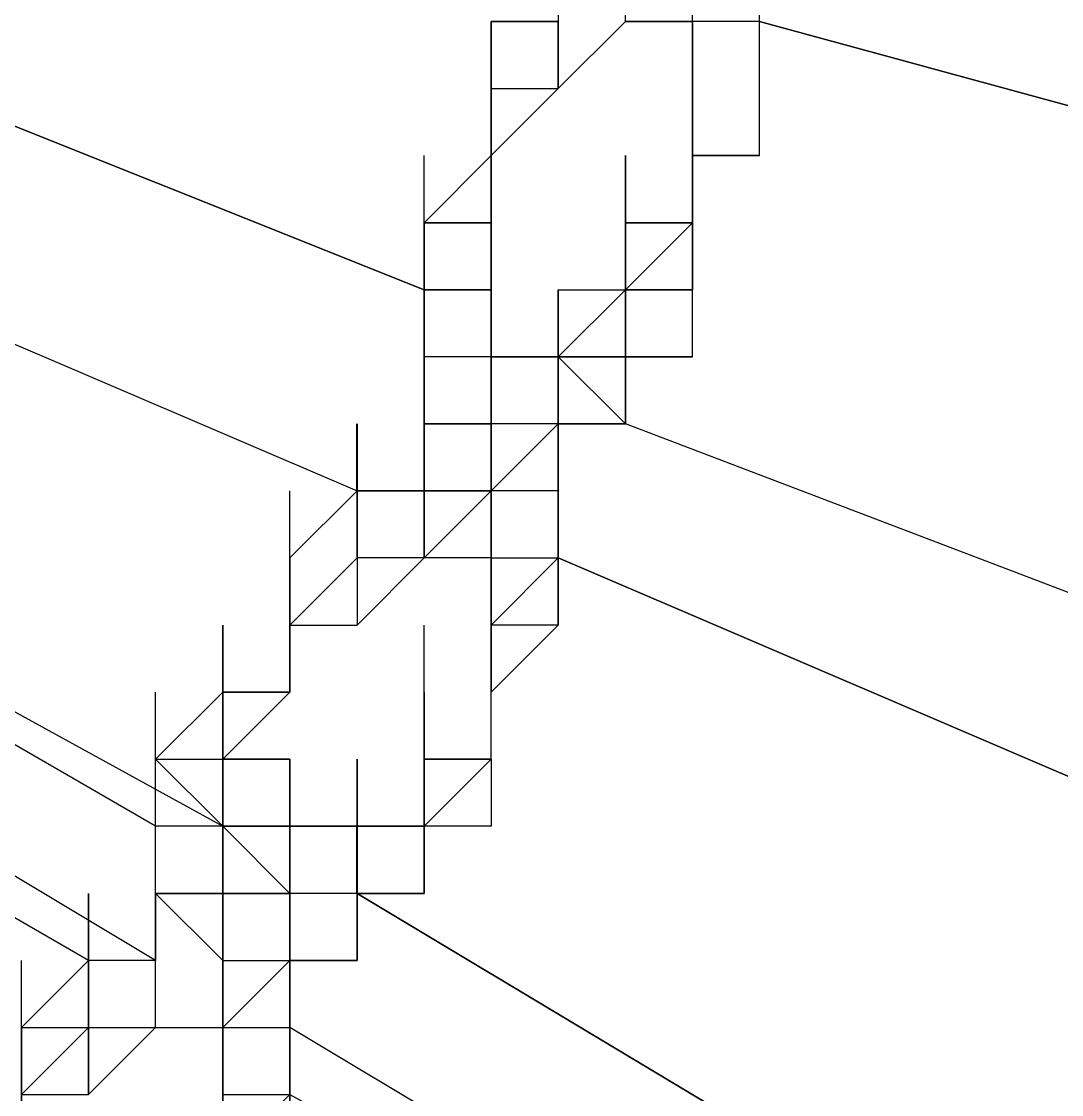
# Model space of a CAD drawing. Header units: inches. Extents: x 3324238 to 135265466, y -1036581 to 20094598.
# Drawn here: x 3353733.712 to 3353734.961, y -519028.489 to -519027.2 of the extents above; entities that cross this region are included whole.
import ezdxf

# ---------------------------------------------------------------- set-up
doc = ezdxf.new("R2010")
doc.units = ezdxf.units.IN
doc.header["$MEASUREMENT"] = 0
doc.layers.add('PDF_Geometry', color=7, linetype='Continuous')

msp = doc.modelspace()

# ---------------------------------------------------------------- linework, layer by layer
at = {"layer": 'PDF_Geometry', "lineweight": 25}
for points in [[(3353734.5986, -519027.2803), (3353734.5986, -519027.1998), (3353734.518, -519027.1998), (3353734.518, -519027.1192), (3353734.4374, -519027.1192), (3353734.4374, -519027.0386), (3353734.4374, -519026.958), (3353734.4374, -519027.0386), (3353734.4374, -519026.958), (3353734.4374, -519026.8775), (3353734.4374, -519026.7969), (3353734.518, -519026.7969), (3353734.518, -519026.7163), (3353734.4374, -519026.7163), (3353734.518, -519026.6358), (3353734.5986, -519026.5552), (3353734.5986, -519026.4746), (3353734.5986, -519026.5552), (3353734.5986, -519026.4746), (3353734.5986, -519026.5552)], [(3353734.2763, -519027.3609), (3353734.2763, -519027.4415), (3353734.2763, -519027.3609), (3353734.3569, -519027.2803), (3353734.3569, -519027.1998), (3353734.3569, -519027.2803), (3353734.4374, -519027.1998), (3353734.4374, -519027.1192), (3353734.518, -519027.1192), (3353734.518, -519027.0386), (3353734.518, -519027.1192), (3353734.5986, -519027.0386), (3353734.6792, -519027.0386), (3353734.6792, -519026.958), (3353734.6792, -519026.8775), (3353734.6792, -519026.958), (3353734.6792, -519026.8775), (3353734.6792, -519026.7969), (3353734.6792, -519026.7163), (3353734.6792, -519026.6358)], [(3353732.5843, -519026.7163), (3353734.3569, -519027.1192), (3353734.3569, -519027.1998), (3353734.3569, -519027.2803), (3353734.4374, -519027.1998), (3353734.518, -519027.1998), (3353734.4374, -519027.1998)], [(3353734.1957, -519027.522), (3353732.5843, -519026.8775)], [(3353732.5843, -519026.8775), (3353734.1957, -519027.522)], [(3353734.5986, -519027.3609), (3353734.5986, -519027.2803), (3353734.5986, -519027.1998), (3353734.5986, -519027.1192), (3353734.5986, -519027.0386), (3353734.5986, -519026.958), (3353734.5986, -519027.0386), (3353734.5986, -519026.958), (3353734.5986, -519027.0386), (3353734.5986, -519026.958), (3353734.5986, -519027.0386), (3353734.5986, -519027.1192), (3353734.5986, -519027.0386), (3353734.5986, -519027.1192), (3353734.5986, -519027.0386), (3353734.5986, -519026.958), (3353734.5986, -519027.0386), (3353734.5986, -519026.958), (3353734.5986, -519026.8775), (3353734.5986, -519026.958), (3353734.518, -519026.958), (3353734.518, -519027.0386), (3353734.518, -519026.9581), (3353734.518, -519026.8775)], [(3353732.4231, -519027.0386), (3353734.1152, -519027.7638), (3353734.1152, -519027.6832), (3353734.1152, -519027.7638), (3353734.1152, -519027.6832)], [(3353734.3569, -519027.6832), (3353734.4374, -519027.6832), (3353734.4374, -519027.6026), (3353734.4374, -519027.6832), (3353734.3569, -519027.6832), (3353734.3569, -519027.6026), (3353734.2763, -519027.6026), (3353734.2763, -519027.522), (3353734.2763, -519027.4415), (3353734.2763, -519027.3609), (3353734.2763, -519027.4415), (3353734.2763, -519027.3609), (3353734.2763, -519027.2803), (3353734.3569, -519027.2803), (3353734.4374, -519027.1998)], [(3353734.2763, -519027.2803), (3353734.2763, -519027.1998)], [(3353734.2763, -519027.3609), (3353734.2763, -519027.2803), (3353734.2763, -519027.1998), (3353734.2763, -519027.2803)], [(3353734.518, -519027.2803), (3353734.518, -519027.1998)], [(3353734.518, -519027.4415), (3353734.518, -519027.3609), (3353734.518, -519027.2803), (3353734.518, -519027.1998)], [(3353734.518, -519027.1998), (3353734.518, -519027.2803), (3353734.518, -519027.1998), (3353734.518, -519027.2803), (3353734.518, -519027.3609), (3353734.518, -519027.2803), (3353734.518, -519027.3609), (3353734.518, -519027.2803), (3353734.518, -519027.1998)], [(3353734.518, -519027.2803), (3353734.518, -519027.1998)], [(3353734.5986, -519027.2803), (3353734.5986, -519027.1998)], [(3353734.5986, -519027.2803), (3353734.5986, -519027.1998)], [(3353734.5986, -519027.1998), (3353736.3711, -519027.6832), (3353734.5986, -519027.1998)], [(3353733.954, -519028.3278), (3353733.954, -519028.4083), (3353733.954, -519028.3278), (3353733.954, -519028.4083), (3353733.954, -519028.3278), (3353733.954, -519028.4083), (3353733.954, -519028.3278), (3353733.954, -519028.4083), (3353733.954, -519028.3278), (3353733.954, -519028.4083), (3353734.0346, -519028.3278), (3353734.0346, -519028.2472), (3353734.0346, -519028.1666), (3353734.0346, -519028.2472), (3353734.0346, -519028.3278), (3353734.0346, -519028.2472), (3353734.0346, -519028.3278), (3353734.0346, -519028.4083), (3353734.0346, -519028.3278), (3353734.0346, -519028.4083), (3353734.0346, -519028.3278), (3353734.0346, -519028.2472), (3353734.0346, -519028.1666), (3353734.0346, -519028.2472), (3353734.0346, -519028.3278), (3353734.1152, -519028.3278), (3353734.1152, -519028.2472), (3353734.1152, -519028.1666), (3353734.1152, -519028.2472), (3353734.1152, -519028.1666), (3353734.1152, -519028.2472), (3353734.1152, -519028.1666), (3353734.0346, -519028.1666), (3353734.0346, -519028.086), (3353734.0346, -519028.1666), (3353734.0346, -519028.086), (3353734.0346, -519028.1666), (3353734.0346, -519028.2472), (3353734.0346, -519028.1666), (3353734.0346, -519028.086), (3353734.0346, -519028.1666), (3353734.0346, -519028.086), (3353734.0346, -519028.1666), (3353733.954, -519028.1666), (3353733.954, -519028.086), (3353733.954, -519028.1666), (3353733.8734, -519028.1666), (3353733.8734, -519028.086), (3353733.954, -519028.086), (3353733.954, -519028.1666), (3353733.954, -519028.2472), (3353733.954, -519028.1666), (3353733.954, -519028.2472), (3353733.954, -519028.3278), (3353733.954, -519028.4083), (3353733.954, -519028.3278), (3353733.954, -519028.2472), (3353733.954, -519028.1666), (3353733.954, -519028.2472), (3353733.8734, -519028.2472), (3353733.8734, -519028.1666), (3353732.3426, -519027.2803), (3353733.954, -519028.1666), (3353733.954, -519028.086), (3353734.0346, -519028.0055)], [(3353734.2763, -519027.6026), (3353734.3569, -519027.6026), (3353734.3569, -519027.522), (3353734.3569, -519027.6026), (3353734.4374, -519027.522), (3353734.518, -519027.522), (3353734.4374, -519027.522), (3353734.4374, -519027.4415), (3353734.4374, -519027.522), (3353734.4374, -519027.6026), (3353734.518, -519027.6026), (3353734.4374, -519027.6026), (3353734.3569, -519027.6026), (3353734.3569, -519027.522), (3353734.3569, -519027.6026), (3353734.3569, -519027.522), (3353734.3569, -519027.6026), (3353734.3569, -519027.522), (3353734.3569, -519027.6026), (3353734.4374, -519027.6026), (3353734.518, -519027.6026), (3353734.518, -519027.522), (3353734.518, -519027.4415), (3353734.518, -519027.3609), (3353734.518, -519027.2803), (3353734.518, -519027.3609), (3353734.518, -519027.2803), (3353734.518, -519027.3609), (3353734.518, -519027.2803), (3353734.518, -519027.3609), (3353734.518, -519027.4415), (3353734.4374, -519027.522), (3353734.4374, -519027.4415), (3353734.4374, -519027.522), (3353734.4374, -519027.4415), (3353734.4374, -519027.3609), (3353734.4374, -519027.4415), (3353734.518, -519027.4415)], [(3353734.2763, -519027.3609), (3353734.2763, -519027.2803)], [(3353734.2763, -519027.3609), (3353734.2763, -519027.2803)], [(3353734.2763, -519027.2803), (3353734.2763, -519027.3609)], [(3353734.518, -519027.3609), (3353734.518, -519027.2803)], [(3353734.518, -519027.3609), (3353734.518, -519027.2803)], [(3353734.518, -519027.2803), (3353734.518, -519027.3609), (3353734.518, -519027.2803)], [(3353734.518, -519027.3609), (3353734.518, -519027.2803)], [(3353734.518, -519027.3609), (3353734.518, -519027.2803)], [(3353733.8734, -519028.3278), (3353732.262, -519027.3609)], [(3353734.1957, -519027.522), (3353734.1957, -519027.4415), (3353734.1957, -519027.3609)], [(3353734.2763, -519027.3609), (3353734.1957, -519027.4415)], [(3353734.1957, -519027.4415), (3353734.1957, -519027.3609)], [(3353734.1957, -519027.4415), (3353734.1957, -519027.522), (3353734.1957, -519027.4415), (3353734.2763, -519027.4415), (3353734.1957, -519027.4415), (3353734.1957, -519027.522), (3353734.1957, -519027.4415), (3353734.1957, -519027.3609)], [(3353734.2763, -519027.4415), (3353734.2763, -519027.3609)], [(3353734.2763, -519027.4415), (3353734.2763, -519027.3609)], [(3353734.2763, -519027.3609), (3353734.2763, -519027.4415)], [(3353734.2763, -519027.4415), (3353734.2763, -519027.3609)], [(3353734.4374, -519027.4415), (3353734.4374, -519027.3609)], [(3353734.5986, -519027.3609), (3353734.518, -519027.3609), (3353734.5986, -519027.3609)], [(3353734.518, -519027.4415), (3353734.518, -519027.3609)], [(3353733.7929, -519028.3278), (3353732.262, -519027.4415)], [(3353734.1957, -519027.4415), (3353734.1957, -519027.522), (3353734.1957, -519027.4415)], [(3353734.2763, -519027.4415), (3353734.1957, -519027.4415)], [(3353734.1957, -519027.522), (3353734.1957, -519027.4415)], [(3353734.1957, -519027.4415), (3353734.1957, -519027.522)], [(3353734.1957, -519027.5221), (3353734.1957, -519027.4415)], [(3353734.1957, -519027.522), (3353734.1957, -519027.6026), (3353734.1957, -519027.522), (3353734.1957, -519027.4415)], [(3353734.1957, -519027.5221), (3353734.1957, -519027.4415)], [(3353734.2763, -519027.4415), (3353734.2763, -519027.522)], [(3353734.2763, -519027.4415), (3353734.2763, -519027.522), (3353734.2763, -519027.4415)], [(3353734.4374, -519027.522), (3353734.4374, -519027.4415)], [(3353734.4374, -519027.522), (3353734.4374, -519027.4415)], [(3353734.4374, -519027.522), (3353734.4374, -519027.4415)], [(3353734.4374, -519027.522), (3353734.4374, -519027.4415)], [(3353734.4374, -519027.522), (3353734.4374, -519027.4415)], [(3353734.4374, -519027.522), (3353734.4374, -519027.4415)], [(3353734.518, -519027.4415), (3353734.4374, -519027.4415), (3353734.518, -519027.4415)], [(3353734.4374, -519027.522), (3353734.4374, -519027.4415)], [(3353734.4374, -519027.522), (3353734.4374, -519027.4415)], [(3353734.4374, -519027.522), (3353734.4374, -519027.4415)], [(3353734.518, -519027.522), (3353734.518, -519027.4415), (3353734.518, -519027.522)], [(3353736.1294, -519028.3278), (3353734.4374, -519027.6832), (3353734.3569, -519027.6026), (3353734.3569, -519027.6832), (3353734.3569, -519027.7638), (3353734.3569, -519027.8443), (3353734.3569, -519027.7638), (3353734.3569, -519027.6832), (3353734.2763, -519027.6832), (3353734.2763, -519027.6026), (3353734.2763, -519027.6832), (3353734.1957, -519027.6832), (3353734.1957, -519027.6026), (3353734.1957, -519027.522), (3353734.1957, -519027.6026), (3353734.1957, -519027.522), (3353734.1957, -519027.6026), (3353734.1957, -519027.6832), (3353734.1957, -519027.7638), (3353734.2763, -519027.7638), (3353734.2763, -519027.6832), (3353734.2763, -519027.6026), (3353734.2763, -519027.6832), (3353734.2763, -519027.7638), (3353734.2763, -519027.8443), (3353734.1957, -519027.8443), (3353734.1152, -519027.8443), (3353734.1152, -519027.7638), (3353734.1152, -519027.8443)], [(3353734.2763, -519027.7638), (3353734.2763, -519027.6832), (3353734.2763, -519027.7638), (3353734.2763, -519027.6832), (3353734.2763, -519027.7638), (3353734.2763, -519027.8443), (3353734.2763, -519027.7638), (3353734.2763, -519027.6832), (3353734.2763, -519027.7638), (3353734.2763, -519027.6832), (3353734.2763, -519027.6026), (3353734.1957, -519027.6026), (3353734.1957, -519027.522), (3353734.1957, -519027.6026)], [(3353734.2763, -519027.522), (3353734.1957, -519027.522), (3353734.2763, -519027.522)], [(3353734.1957, -519027.6026), (3353734.1957, -519027.5221)], [(3353734.2763, -519027.6026), (3353734.2763, -519027.522)], [(3353734.2763, -519027.6026), (3353734.2763, -519027.522)], [(3353734.2763, -519027.6026), (3353734.2763, -519027.522)], [(3353734.2763, -519027.522), (3353734.2763, -519027.6026)], [(3353734.2763, -519027.6026), (3353734.2763, -519027.522)], [(3353734.2763, -519027.6026), (3353734.2763, -519027.522)], [(3353734.2763, -519027.522), (3353734.2763, -519027.6026)], [(3353734.2763, -519027.6026), (3353734.2763, -519027.522)], [(3353734.2763, -519027.6026), (3353734.2763, -519027.522)], [(3353734.2763, -519027.6026), (3353734.2763, -519027.522)], [(3353734.2763, -519027.6026), (3353734.2763, -519027.522)], [(3353734.2763, -519027.6026), (3353734.2763, -519027.522)], [(3353734.2763, -519027.6026), (3353734.2763, -519027.522)], [(3353734.2763, -519027.6026), (3353734.2763, -519027.5221)], [(3353734.2763, -519027.6026), (3353734.2763, -519027.5221)], [(3353734.2763, -519027.6026), (3353734.2763, -519027.5221)], [(3353734.3569, -519027.522), (3353734.4374, -519027.522)], [(3353734.3569, -519027.6832), (3353734.3569, -519027.6026), (3353734.3569, -519027.5221)], [(3353734.4374, -519027.6026), (3353734.4374, -519027.522)], [(3353734.1957, -519027.6832), (3353734.1957, -519027.6026)], [(3353734.1957, -519027.6832), (3353734.1957, -519027.6026)], [(3353734.1957, -519027.6832), (3353734.1957, -519027.6026)], [(3353734.1957, -519027.6832), (3353734.1957, -519027.6026)], [(3353734.1957, -519027.6832), (3353734.1957, -519027.6026), (3353734.1957, -519027.6832)], [(3353734.1957, -519027.6832), (3353734.1957, -519027.6026)], [(3353734.1957, -519027.6832), (3353734.1957, -519027.6026)], [(3353734.1957, -519027.7638), (3353734.1957, -519027.6832), (3353734.1957, -519027.6026)], [(3353734.1957, -519027.6832), (3353734.1957, -519027.6026)], [(3353734.1957, -519027.6832), (3353734.1957, -519027.6026)], [(3353734.1957, -519027.6832), (3353734.1957, -519027.6026)], [(3353734.1957, -519027.6832), (3353734.1957, -519027.6026)], [(3353734.1957, -519027.6832), (3353734.1957, -519027.6026)], [(3353734.1957, -519027.6832), (3353734.1957, -519027.6026)], [(3353734.2763, -519027.6026), (3353734.2763, -519027.6832)], [(3353734.2763, -519027.6832), (3353734.2763, -519027.6026)], [(3353734.2763, -519027.6832), (3353734.2763, -519027.6026)], [(3353734.2763, -519027.6026), (3353734.2763, -519027.6832)], [(3353734.4374, -519027.6026), (3353734.3569, -519027.6026)], [(3353734.3569, -519027.6832), (3353734.3569, -519027.6026)], [(3353736.0489, -519028.5695), (3353734.3569, -519027.8443), (3353734.3569, -519027.7638), (3353734.3569, -519027.6832), (3353734.3569, -519027.7638), (3353734.3569, -519027.6832), (3353734.3569, -519027.6026), (3353734.3569, -519027.6832), (3353734.3569, -519027.7638), (3353734.3569, -519027.8443), (3353734.3569, -519027.7638), (3353734.3569, -519027.8443), (3353734.3569, -519027.7638), (3353734.3569, -519027.6832), (3353734.3569, -519027.6026), (3353734.3569, -519027.6832), (3353734.3569, -519027.6026), (3353734.3569, -519027.6832), (3353734.3569, -519027.7638), (3353734.3569, -519027.8443), (3353736.0489, -519028.5695)], [(3353734.3569, -519027.6832), (3353734.3569, -519027.6026)], [(3353734.3569, -519027.6832), (3353734.3569, -519027.6026)], [(3353734.3569, -519027.6832), (3353734.3569, -519027.6026)], [(3353734.4374, -519027.6832), (3353734.4374, -519027.6026)], [(3353734.4374, -519027.6832), (3353734.4374, -519027.6026)], [(3353734.4374, -519027.6832), (3353734.4374, -519027.6026)], [(3353734.4374, -519027.6832), (3353734.4374, -519027.6026)], [(3353734.4374, -519027.6832), (3353734.4374, -519027.6026)], [(3353734.4374, -519027.6832), (3353734.4374, -519027.6026)], [(3353734.4374, -519027.6832), (3353734.4374, -519027.6026)], [(3353734.4374, -519027.6832), (3353734.4374, -519027.6026)], [(3353734.1151, -519027.7638), (3353734.1151, -519027.6832)], [(3353734.1152, -519027.7638), (3353734.1152, -519027.6832)], [(3353734.1152, -519027.7638), (3353734.1152, -519027.6832)], [(3353734.1152, -519027.7638), (3353734.1152, -519027.6832)], [(3353734.1152, -519027.7638), (3353734.1152, -519027.6832)], [(3353734.1152, -519027.7638), (3353734.1152, -519027.6832)], [(3353734.1152, -519027.7638), (3353734.1152, -519027.6832)], [(3353734.1152, -519027.7638), (3353734.1152, -519027.6832)], [(3353734.1152, -519027.7638), (3353734.1152, -519027.6832)], [(3353734.1152, -519027.7638), (3353734.1152, -519027.6832)], [(3353734.1152, -519027.7638), (3353734.1152, -519027.6832)], [(3353734.1957, -519027.7638), (3353734.1957, -519027.6832)], [(3353734.1957, -519027.7638), (3353734.1957, -519027.6832)], [(3353734.1957, -519027.7638), (3353734.1957, -519027.6832)], [(3353734.1957, -519027.7638), (3353734.1957, -519027.6832)], [(3353734.1957, -519027.6832), (3353734.1957, -519027.7638)], [(3353734.1957, -519027.7638), (3353734.1957, -519027.6832)], [(3353734.1957, -519027.7638), (3353734.1957, -519027.6832)], [(3353734.1957, -519027.6832), (3353734.2763, -519027.6832)], [(3353734.1957, -519027.7638), (3353734.1957, -519027.6832)], [(3353734.1957, -519027.7638), (3353734.1957, -519027.6832)], [(3353734.1957, -519027.7638), (3353734.1957, -519027.6832)], [(3353734.1957, -519027.6832), (3353734.2763, -519027.6832)], [(3353734.2763, -519027.7638), (3353734.2763, -519027.6832)], [(3353734.2763, -519027.7638), (3353734.2763, -519027.6832)], [(3353734.2763, -519027.7638), (3353734.2763, -519027.6832)], [(3353734.2763, -519027.7638), (3353734.2763, -519027.6832)], [(3353734.2763, -519027.7638), (3353734.2763, -519027.6832)], [(3353734.2763, -519027.7638), (3353734.2763, -519027.6832)], [(3353734.2763, -519027.7638), (3353734.2763, -519027.6832)], [(3353734.2763, -519027.7638), (3353734.2763, -519027.6832)], [(3353734.2763, -519027.7638), (3353734.2763, -519027.6832)], [(3353734.2763, -519027.7638), (3353734.2763, -519027.6832)], [(3353734.2763, -519027.7638), (3353734.2763, -519027.6832)], [(3353734.2763, -519027.7638), (3353734.2763, -519027.6832)], [(3353734.2763, -519027.7638), (3353734.2763, -519027.6832)], [(3353734.2763, -519027.7638), (3353734.2763, -519027.6832)], [(3353734.3569, -519027.7638), (3353734.3569, -519027.6832)], [(3353734.3569, -519027.7638), (3353734.3569, -519027.6832)], [(3353734.3569, -519027.7638), (3353734.3569, -519027.6832)], [(3353734.3569, -519027.7638), (3353734.3569, -519027.6832)], [(3353734.3569, -519027.7638), (3353734.3569, -519027.6832)], [(3353734.3569, -519027.7638), (3353734.3569, -519027.6832)], [(3353736.1294, -519028.3278), (3353734.4374, -519027.6832)], [(3353733.954, -519028.1666), (3353733.954, -519028.2472), (3353733.954, -519028.1666), (3353733.8734, -519028.086), (3353733.954, -519028.0055), (3353733.954, -519028.086), (3353733.954, -519028.0055), (3353733.954, -519028.086), (3353733.954, -519028.1666), (3353733.954, -519028.2472), (3353733.954, -519028.1666), (3353734.0346, -519028.1666), (3353734.0346, -519028.086), (3353734.0346, -519028.1666), (3353734.0346, -519028.2472), (3353733.954, -519028.2472), (3353733.954, -519028.1666), (3353733.954, -519028.086), (3353733.954, -519028.1666), (3353733.954, -519028.086), (3353733.954, -519028.0055), (3353734.0346, -519028.0055), (3353734.0346, -519027.9249), (3353734.0346, -519028.0055), (3353734.0346, -519027.9249), (3353734.0346, -519027.8443), (3353734.0346, -519027.9249), (3353734.0346, -519027.8443), (3353734.0346, -519027.9249), (3353734.0346, -519028.0055), (3353734.0346, -519027.9249), (3353734.0346, -519027.8443), (3353734.0346, -519027.7638)], [(3353734.0346, -519027.8443), (3353734.1152, -519027.7638), (3353734.0346, -519027.8443)], [(3353734.1152, -519027.7638), (3353734.1152, -519027.8443)], [(3353734.1957, -519027.7638), (3353734.1152, -519027.7638)], [(3353734.1957, -519027.7638), (3353734.1152, -519027.7638), (3353734.1957, -519027.7638)], [(3353734.1152, -519027.7638), (3353734.1957, -519027.7638)], [(3353734.1152, -519027.7638), (3353734.1957, -519027.7638)], [(3353734.2763, -519027.7638), (3353734.1957, -519027.7638)], [(3353734.1957, -519027.7638), (3353734.2763, -519027.7638)], [(3353734.2763, -519027.7638), (3353734.1957, -519027.8443)], [(3353734.3569, -519027.9249), (3353734.2763, -519028.0055), (3353734.2763, -519027.9249), (3353734.2763, -519027.8443), (3353734.2763, -519027.9249), (3353734.2763, -519028.0055), (3353734.2763, -519027.9249), (3353734.3569, -519027.8443), (3353734.3569, -519027.7638), (3353734.2763, -519027.7638), (3353734.2763, -519027.8443), (3353734.2763, -519027.7638), (3353734.2763, -519027.8443)], [(3353734.2763, -519027.9249), (3353734.2763, -519027.8443), (3353734.2763, -519027.7638)], [(3353734.2763, -519027.8443), (3353734.2763, -519027.7638)], [(3353734.2763, -519027.8443), (3353734.2763, -519027.7638)], [(3353734.2763, -519027.8443), (3353734.2763, -519027.7638)], [(3353734.2763, -519027.8443), (3353734.2763, -519027.7638)], [(3353734.2763, -519027.7638), (3353734.2763, -519027.8443), (3353734.2763, -519027.7638)], [(3353734.3568, -519027.8443), (3353734.3568, -519027.7638)], [(3353734.3569, -519027.8443), (3353734.3569, -519027.7638)], [(3353734.3569, -519027.8443), (3353734.3569, -519027.7638)], [(3353734.3569, -519027.8443), (3353734.3569, -519027.7638)], [(3353735.7266, -519029.2141), (3353734.1152, -519028.2472), (3353734.0346, -519028.2472), (3353733.954, -519028.1666), (3353733.954, -519028.2472), (3353733.954, -519028.1666), (3353733.954, -519028.086), (3353733.954, -519028.0055), (3353733.954, -519028.086), (3353733.954, -519028.0055), (3353734.0346, -519028.0055), (3353734.0346, -519027.9249), (3353734.0346, -519027.8443), (3353734.0346, -519027.9249), (3353734.1152, -519027.8443), (3353734.1152, -519027.9249)], [(3353734.0346, -519027.9249), (3353734.0346, -519028.0055), (3353733.954, -519028.0055), (3353733.954, -519028.086), (3353734.0346, -519028.086), (3353734.0346, -519028.1666), (3353734.0346, -519028.086), (3353734.0346, -519028.1666), (3353734.0346, -519028.086), (3353733.954, -519028.086), (3353733.954, -519028.1666), (3353733.954, -519028.2472), (3353733.954, -519028.1666), (3353733.954, -519028.086), (3353733.954, -519028.0055), (3353733.954, -519027.9249), (3353733.954, -519028.0055), (3353734.0346, -519028.0055), (3353734.0346, -519027.9249), (3353734.0346, -519027.8443), (3353734.0346, -519027.9249), (3353734.1152, -519027.9249), (3353734.1957, -519027.8443)], [(3353734.0346, -519027.9249), (3353734.0346, -519027.8443)], [(3353734.0346, -519027.9249), (3353734.0346, -519027.8443)], [(3353734.2763, -519028.086), (3353734.1957, -519028.086), (3353734.2763, -519028.086), (3353734.1957, -519028.086), (3353734.1957, -519028.0055), (3353734.1957, -519028.086), (3353734.2763, -519028.086), (3353734.2763, -519028.0055), (3353734.3569, -519027.9249), (3353734.3569, -519027.8443), (3353734.3569, -519027.9249), (3353734.2763, -519027.9249), (3353734.2763, -519028.0055), (3353734.2763, -519027.9249), (3353734.2763, -519028.0055), (3353734.2763, -519027.9249), (3353734.2763, -519028.0055), (3353734.2763, -519027.9249), (3353734.2763, -519027.8443)], [(3353734.2763, -519027.9249), (3353734.2763, -519027.8443)], [(3353734.2763, -519028.086), (3353734.2763, -519028.0055), (3353734.2763, -519027.9249), (3353734.2763, -519027.8443)], [(3353734.2763, -519027.9249), (3353734.2763, -519027.8443)], [(3353734.2763, -519028.0055), (3353734.2763, -519027.9249), (3353734.2763, -519027.8443)], [(3353734.0346, -519027.9249), (3353734.0346, -519028.0055), (3353734.0346, -519027.9249)], [(3353734.0346, -519027.9249), (3353734.0346, -519028.0055)], [(3353734.0346, -519028.0055), (3353734.0346, -519027.9249)], [(3353734.1957, -519028.086), (3353734.1957, -519028.0055), (3353734.1957, -519027.9249)], [(3353733.8734, -519028.086), (3353733.8734, -519028.0055)], [(3353733.8734, -519028.086), (3353733.8734, -519028.0055)], [(3353733.954, -519028.0055), (3353733.954, -519028.086), (3353733.954, -519028.1666)], [(3353733.954, -519028.086), (3353733.954, -519028.0055)], [(3353733.954, -519028.0055), (3353733.954, -519028.086)], [(3353733.954, -519028.0055), (3353733.954, -519028.086)], [(3353734.0346, -519028.0055), (3353733.954, -519028.0055)], [(3353733.954, -519028.0861), (3353733.954, -519028.0055)], [(3353734.1957, -519028.0055), (3353734.1957, -519028.086), (3353734.1957, -519028.1666), (3353734.1152, -519028.1666), (3353734.1152, -519028.086), (3353734.1152, -519028.1666), (3353734.1152, -519028.2472), (3353734.1152, -519028.1666), (3353734.1152, -519028.2472), (3353734.1152, -519028.1666), (3353734.1152, -519028.2472), (3353734.1152, -519028.3278), (3353734.1152, -519028.2472), (3353734.1152, -519028.3278), (3353734.0346, -519028.3278), (3353734.1152, -519028.3278), (3353734.1152, -519028.2472), (3353735.7266, -519029.2141)], [(3353734.2763, -519028.086), (3353734.2763, -519028.0055)], [(3353733.954, -519028.086), (3353733.954, -519028.1666)], [(3353733.954, -519028.3278), (3353734.0346, -519028.3278), (3353734.0346, -519028.2472), (3353734.0346, -519028.3278), (3353734.0346, -519028.2472), (3353734.0346, -519028.3278), (3353734.0346, -519028.4083), (3353734.0346, -519028.3278), (3353734.0346, -519028.2472), (3353734.0346, -519028.3278), (3353734.0346, -519028.2472), (3353734.0346, -519028.1666), (3353734.0346, -519028.086), (3353734.0346, -519028.1666), (3353734.0346, -519028.086), (3353734.0346, -519028.1666), (3353734.0346, -519028.086), (3353734.0346, -519028.1666), (3353734.0346, -519028.2472), (3353734.0346, -519028.1666), (3353734.0346, -519028.0861)], [(3353733.954, -519028.1666), (3353733.954, -519028.086)], [(3353733.954, -519028.1666), (3353733.954, -519028.086)], [(3353733.954, -519028.1666), (3353733.954, -519028.086)], [(3353734.0346, -519028.0861), (3353734.0346, -519028.1666), (3353733.954, -519028.1666)], [(3353733.954, -519028.1666), (3353733.954, -519028.0861)], [(3353734.0346, -519028.1666), (3353734.0346, -519028.086)], [(3353734.0346, -519028.1666), (3353734.0346, -519028.086)], [(3353734.0346, -519028.1666), (3353734.0346, -519028.086)], [(3353734.1957, -519028.1666), (3353734.2763, -519028.086), (3353734.2763, -519028.1666), (3353734.1957, -519028.1666), (3353734.1957, -519028.2472), (3353734.1152, -519028.2472), (3353734.1957, -519028.2472), (3353734.1152, -519028.2472), (3353734.1152, -519028.1666), (3353734.1957, -519028.1666), (3353734.1957, -519028.2472), (3353734.1957, -519028.1666), (3353734.1957, -519028.086), (3353734.1957, -519028.1666), (3353734.1957, -519028.086), (3353734.1957, -519028.1666), (3353734.1957, -519028.086), (3353734.1957, -519028.1666), (3353734.1957, -519028.086), (3353734.1957, -519028.1666), (3353734.1957, -519028.086), (3353734.1957, -519028.1666), (3353734.1957, -519028.086), (3353734.1957, -519028.1666), (3353734.1957, -519028.086), (3353734.1957, -519028.1666), (3353734.1957, -519028.086), (3353734.1957, -519028.1666), (3353734.1957, -519028.0861)], [(3353734.1152, -519028.2472), (3353734.1152, -519028.1666), (3353734.1152, -519028.2472), (3353734.1152, -519028.1666), (3353734.1152, -519028.2472), (3353734.1152, -519028.1666), (3353734.1957, -519028.1666), (3353734.1957, -519028.086)], [(3353734.1957, -519028.1666), (3353734.1957, -519028.086)], [(3353734.1957, -519028.1666), (3353734.1957, -519028.086)], [(3353734.1957, -519028.1666), (3353734.1957, -519028.086)], [(3353734.1957, -519028.1666), (3353734.1957, -519028.086)], [(3353733.8734, -519028.2472), (3353733.8734, -519028.3278), (3353733.7929, -519028.3278), (3353733.7929, -519028.4083), (3353733.7929, -519028.4889), (3353733.7929, -519028.4083), (3353733.7929, -519028.4889), (3353733.8734, -519028.4083), (3353733.954, -519028.4083), (3353733.954, -519028.4889), (3353733.954, -519028.4083), (3353733.954, -519028.4889), (3353734.0346, -519028.4889), (3353734.0346, -519028.4083), (3353734.0346, -519028.4889), (3353734.0346, -519028.4083), (3353734.0346, -519028.3278), (3353734.0346, -519028.2472), (3353734.0346, -519028.3278), (3353734.0346, -519028.2472), (3353734.0346, -519028.1666), (3353734.1152, -519028.1666), (3353734.1152, -519028.2472), (3353734.1152, -519028.1666)], [(3353733.8734, -519028.3278), (3353733.8734, -519028.2472), (3353733.8734, -519028.1666)], [(3353734.0346, -519028.1666), (3353733.954, -519028.1666)], [(3353733.954, -519028.2472), (3353733.954, -519028.1666)], [(3353734.0346, -519028.2472), (3353734.0346, -519028.1666)], [(3353734.0346, -519028.1666), (3353734.1152, -519028.1666)], [(3353734.1151, -519028.2472), (3353734.1151, -519028.1666)], [(3353734.1151, -519028.2472), (3353734.1151, -519028.1666)], [(3353734.1152, -519028.2472), (3353734.1152, -519028.1666)], [(3353734.1957, -519028.2472), (3353734.1957, -519028.1666), (3353734.1957, -519028.2472)], [(3353733.7123, -519028.4083), (3353733.7123, -519028.4889), (3353733.7929, -519028.4889), (3353733.7929, -519028.4083), (3353733.7123, -519028.4889), (3353733.7123, -519028.4083), (3353733.7123, -519028.4889), (3353733.7123, -519028.5695), (3353733.7123, -519028.4889), (3353733.7123, -519028.4083), (3353733.7929, -519028.3278), (3353733.7929, -519028.2472), (3353733.7929, -519028.3278), (3353733.7929, -519028.4083), (3353733.7929, -519028.4889)], [(3353733.7929, -519028.4083), (3353733.7929, -519028.3278), (3353733.7929, -519028.2472)], [(3353733.7929, -519028.4083), (3353733.7929, -519028.3278), (3353733.7929, -519028.2472)], [(3353733.8734, -519028.4083), (3353733.8734, -519028.3278), (3353733.8734, -519028.2472), (3353733.8734, -519028.3278), (3353733.8734, -519028.2472), (3353733.8734, -519028.3278), (3353733.8734, -519028.2472), (3353733.8734, -519028.3278), (3353733.7929, -519028.3278)], [(3353733.8734, -519028.3278), (3353733.8734, -519028.2472)], [(3353733.954, -519028.3278), (3353733.954, -519028.2472)], [(3353733.954, -519028.3278), (3353733.954, -519028.2472)], [(3353733.954, -519028.2472), (3353733.954, -519028.3278), (3353733.954, -519028.4083), (3353734.0346, -519028.4083), (3353734.0346, -519028.3278)], [(3353733.954, -519028.3278), (3353733.954, -519028.2472)], [(3353734.0346, -519028.2472), (3353733.954, -519028.2472), (3353734.0346, -519028.2472)], [(3353733.954, -519028.4083), (3353733.954, -519028.3278), (3353733.954, -519028.2472)], [(3353734.0346, -519028.4083), (3353734.0346, -519028.3278), (3353734.0346, -519028.2472)], [(3353733.7123, -519028.4889), (3353733.7123, -519028.4083), (3353733.7123, -519028.4889), (3353733.7123, -519028.4083), (3353733.7123, -519028.3278)], [(3353733.8734, -519028.3278), (3353733.7929, -519028.3278)], [(3353733.7929, -519028.4083), (3353733.7929, -519028.3278)], [(3353733.8734, -519028.4083), (3353733.8734, -519028.3278)], [(3353733.954, -519028.4083), (3353733.954, -519028.3278)], [(3353733.954, -519028.4083), (3353733.954, -519028.3278)], [(3353733.954, -519028.4083), (3353733.954, -519028.3278)], [(3353733.954, -519028.4083), (3353733.954, -519028.3278)], [(3353733.954, -519028.4083), (3353733.954, -519028.3278)], [(3353733.954, -519028.4083), (3353733.954, -519028.3278)], [(3353733.954, -519028.4083), (3353733.954, -519028.3278)], [(3353733.954, -519028.4083), (3353733.954, -519028.3278)], [(3353733.954, -519028.4083), (3353733.954, -519028.3278)], [(3353733.954, -519028.4083), (3353733.954, -519028.3278)], [(3353733.954, -519028.4083), (3353733.954, -519028.3278)], [(3353733.954, -519028.4083), (3353733.954, -519028.3278)], [(3353733.954, -519028.4083), (3353733.954, -519028.3278)], [(3353734.0346, -519028.4889), (3353734.0346, -519028.4083), (3353734.0346, -519028.3278)], [(3353733.7123, -519028.4889), (3353733.7123, -519028.4083), (3353733.7929, -519028.4083), (3353733.8734, -519028.4083), (3353733.954, -519028.4083), (3353733.954, -519028.4889)], [(3353734.0346, -519028.4889), (3353735.646, -519029.3752), (3353734.0346, -519028.4083), (3353734.0346, -519028.4889), (3353734.0346, -519028.4083), (3353734.0346, -519028.4889), (3353734.0346, -519028.5695), (3353734.0346, -519028.4889), (3353733.954, -519028.5695), (3353733.954, -519028.6501), (3353733.8734, -519028.6501), (3353733.8734, -519028.7306), (3353733.8734, -519028.6501), (3353733.954, -519028.5695), (3353733.954, -519028.4889), (3353733.954, -519028.5695), (3353733.954, -519028.4889), (3353733.954, -519028.5695), (3353733.954, -519028.4889), (3353733.954, -519028.5695)], [(3353733.954, -519028.5695), (3353733.954, -519028.4889), (3353733.954, -519028.4083)], [(3353734.0346, -519028.4083), (3353734.0346, -519028.4889), (3353734.0346, -519028.4083)]]:
    msp.add_lwpolyline(points, dxfattribs=at)
for points in [[(3353734.2763, -519027.2803), (3353734.2763, -519027.3609), (3353734.2763, -519027.2803), (3353734.2763, -519027.3609), (3353734.2763, -519027.2803), (3353734.2763, -519027.1998), (3353734.3569, -519027.1998), (3353734.2763, -519027.1998)], [(3353734.518, -519027.1998), (3353734.518, -519027.2803)], [(3353734.1957, -519027.4415), (3353734.1957, -519027.522)], [(3353734.1957, -519027.522), (3353734.1957, -519027.4415)], [(3353734.1957, -519027.6026), (3353734.1957, -519027.6832), (3353734.2763, -519027.6832), (3353734.2763, -519027.7638), (3353734.2763, -519027.6832), (3353734.2763, -519027.6026), (3353734.2763, -519027.522), (3353734.2763, -519027.6026), (3353734.2763, -519027.522), (3353734.2763, -519027.6026), (3353734.2763, -519027.6832), (3353734.2763, -519027.6026), (3353734.2763, -519027.522), (3353734.2763, -519027.4415), (3353734.1957, -519027.4415), (3353734.1957, -519027.522), (3353734.2763, -519027.522), (3353734.1957, -519027.522), (3353734.1957, -519027.6026), (3353734.1957, -519027.522)], [(3353734.1957, -519027.4415), (3353734.1957, -519027.5221)], [(3353734.4374, -519027.6026), (3353734.4374, -519027.6832), (3353734.4374, -519027.6026), (3353734.4374, -519027.6832), (3353734.4374, -519027.6026), (3353734.4374, -519027.6832), (3353734.4374, -519027.6026), (3353734.4374, -519027.522), (3353734.4374, -519027.4415), (3353734.4374, -519027.522)], [(3353734.4374, -519027.6026), (3353734.4374, -519027.6832)], [(3353734.1152, -519027.6832), (3353734.1152, -519027.7638), (3353734.1152, -519027.8443), (3353734.1152, -519027.7638)], [(3353734.2763, -519027.8443), (3353734.3569, -519027.8443), (3353734.3569, -519027.9249), (3353734.3569, -519027.8443), (3353734.3569, -519027.7638), (3353734.3569, -519027.6832), (3353734.2763, -519027.7638)], [(3353734.2763, -519027.6832), (3353734.2763, -519027.7638)], [(3353734.1957, -519027.7638), (3353734.1957, -519027.8443)], [(3353734.2763, -519027.9249), (3353734.2763, -519028.0055), (3353734.2763, -519027.9249), (3353734.2763, -519027.8443)], [(3353733.954, -519027.9249), (3353733.954, -519028.0055)], [(3353734.2763, -519027.9249), (3353734.2763, -519028.0055)], [(3353733.954, -519028.086), (3353733.954, -519028.1666), (3353733.954, -519028.2472), (3353733.954, -519028.1666)], [(3353734.0346, -519028.086), (3353734.0346, -519028.1666)], [(3353734.1152, -519028.086), (3353734.1152, -519028.1666)], [(3353734.1151, -519028.1666), (3353734.1151, -519028.2472)], [(3353733.8734, -519028.2472), (3353733.954, -519028.2472), (3353733.954, -519028.3278), (3353733.954, -519028.4083), (3353733.954, -519028.4889), (3353733.954, -519028.4083), (3353733.954, -519028.3278), (3353733.8734, -519028.2472), (3353733.8734, -519028.3278), (3353733.8734, -519028.2472), (3353733.8734, -519028.3278)], [(3353733.954, -519028.3278), (3353733.954, -519028.4083), (3353733.954, -519028.4889), (3353733.954, -519028.4083)], [(3353733.954, -519028.3278), (3353733.954, -519028.4083)]]:
    msp.add_lwpolyline(points, close=True, dxfattribs=at)

doc.saveas('drawing.dxf')
